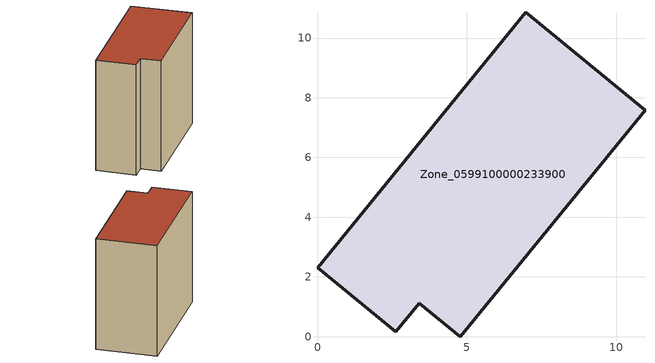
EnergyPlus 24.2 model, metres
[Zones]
Zone_0599100000233900
 floor ground (C_G): 3.41,1.12 2.62,0.16 0,2.31 6.97,10.86 10.97,7.58 4.78,0 z0
 wall outside (C_F): 6.97,10.86 0,2.31 2.62,0.16 3.41,1.12 4.78,0 10.97,7.58 6.97,10.86 z0:9.82
 roof outside (C_R): 4.78,0 10.97,7.58 6.97,10.86 0,2.31 2.62,0.16 3.41,1.12 z9.82
[BUILDING]
Pand.0599100000233900: North Axis=0; Terrain=City; Loads Convergence Tolerance Value=0.04; Temperature Convergence Tolerance Value=0.4; Solar Distribution=FullExterior; Maximum Number of Warmup Days=25; Minimum Number of Warmup Days=1
[Site:Location]
Rotterdam.The.Hague.AP_ZH_NLD Design_Conditions: Latitude=51.96; Longitude=4.45; Time Zone=1; Elevation=-4.5
[SITE:GROUNDTEMPERATURE:BUILDINGSURFACE]
18, 18, 18, 18, 18, 18, 18, 18, 18, 18, 18, 18
[MATERIAL] Thermal Absorptance=0.9; Solar Absorptance=0.7; Visible Absorptance=0.7
Name | Roughness | Thickness | Conductivity | Density | Specific Heat
G.TI.1946 | MediumSmooth | 0.15 | 1 | 540 | 1210
F.TI.1946 | Rough | 0.3 | 0.857143 | 1920 | 840
R.TI.1946 | MediumRough | 0.2 | 0.1 | 1500 | 1000
[CONSTRUCTION]
C_G: G.TI.1946
C_F: F.TI.1946
C_R: R.TI.1946
[ZONE]
Zone_0599100000233900: Type=1; Multiplier=1; Ceiling Height=Autocalculate; Volume=Autocalculate; Floor Area=autocalculate; Part of Total Floor Area=Yes
[ZONEINFILTRATION:DESIGNFLOWRATE]
Infil_Zone_0599100000233900: Zone or ZoneList or Space or SpaceList=Zone_0599100000233900; Schedule=AlwaysOn; Design Flow Rate Calculation Method=Flow/Area; Flow Rate per Floor Area=0.003; Constant Term Coefficient=1; Temperature Term Coefficient=0; Velocity Term Coefficient=0; Velocity Squared Term Coefficient=0
[HVACTEMPLATE:ZONE:IDEALLOADSAIRSYSTEM]
Zone_0599100000233900: Maximum Heating Supply Air Temperature=50; Minimum Cooling Supply Air Temperature=13; Maximum Heating Supply Air Humidity Ratio=0.0156; Minimum Cooling Supply Air Humidity Ratio=0.0077; Heating Limit=NoLimit; Cooling Limit=NoLimit; Dehumidification Control Type=ConstantSensibleHeatRatio; Cooling Sensible Heat Ratio=0.7; Dehumidification Setpoint=60; Humidification Control Type=None; Humidification Setpoint=30; Outdoor Air Method=None; Outdoor Air Flow Rate per Person=0.00944; Outdoor Air Flow Rate per Zone Floor Area=0; Outdoor Air Flow Rate per Zone=0; Demand Controlled Ventilation Type=None; Outdoor Air Economizer Type=NoEconomizer; Heat Recovery Type=None; Sensible Heat Recovery Effectiveness=0.7; Latent Heat Recovery Effectiveness=0.65
[ZONECONTROL:THERMOSTAT]
ThermostatControl_Zone_0599100000233900: Zone or ZoneList=Zone_0599100000233900; Control Type Schedule=DualSetpointControlType; Control 1=Thermostat_Zone_0599100000233900; Temperature Difference Between Cutout And Setpoint=0
[THERMOSTATSETPOINT:DUALSETPOINT]
Thermostat_Zone_0599100000233900: Heating Setpoint Temperature Schedule=HeatingSetpoint_Zone_0599100000233900; Cooling Setpoint Temperature Schedule=CoolingSetpoint_Zone_0599100000233900
[SCHEDULE:COMPACT]
HeatingSetpoint_Zone_0599100000233900: Through: 12/31, For: AllDays, Until: 24:00, 21
CoolingSetpoint_Zone_0599100000233900: Through: 12/31, For: AllDays, Until: 24:00, 24
DualSetpointControlType: Through: 12/31, For: AllDays, Until: 24:00, 4
AlwaysOn: Through: 12/31, For: AllDays, Until: 24:00, 1
